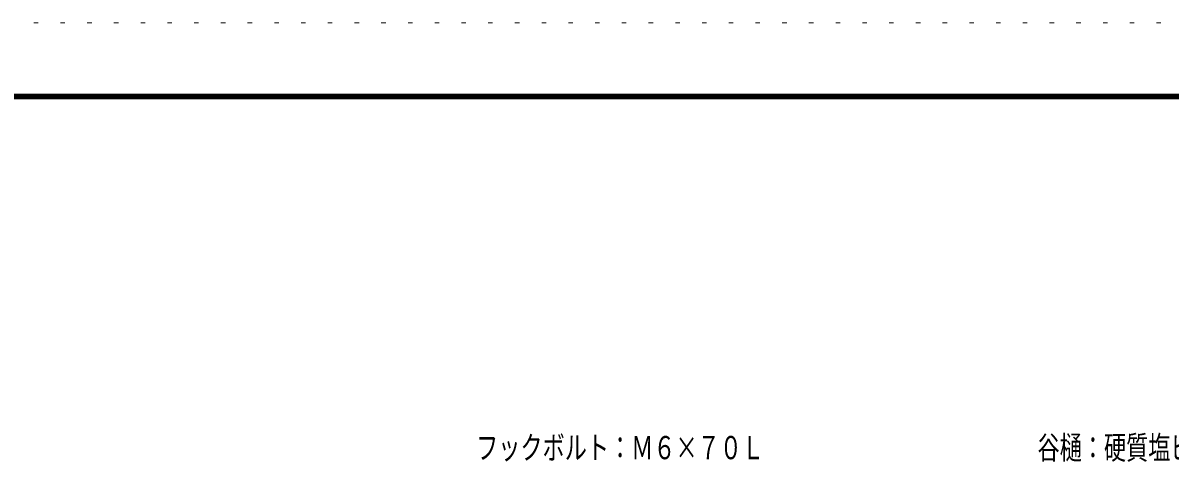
# Model space of a CAD drawing. Units: millimetres, scale not verified. Extents: x -30415 to 30412, y -14700 to 14700.
# Drawn here: x 13318 to 22329, y 11187 to 14700 of the extents above; entities that cross this region are included whole.
import ezdxf
from ezdxf.enums import TextEntityAlignment as Align

# ---------------------------------------------------------------- set-up
doc = ezdxf.new("R2010")
doc.units = ezdxf.units.MM
doc.header["$LTSCALE"] = 70
doc.linetypes.add('USER4', pattern=[3, 0.5, -2.5])
for name, color, linetype, lineweight in [('0-A_2-5DIM', 3, 'Continuous', 18), ('0-C_F-F', 5, 'Continuous', 18), ('0-D_F-E_J_ADD', 5, 'USER4', 18)]:
    doc.layers.add(name, color=color, linetype=linetype, lineweight=lineweight)
doc.styles.add('ＭＳ ゴシック', font='')
doc.styles.get('ＭＳ ゴシック').set_extended_font_data('MS Gothic')

msp = doc.modelspace()

# ---------------------------------------------------------------- linework, layer by layer
at = {"layer": '0-C_F-F'}
for points in [[(29712.5, -14000), (-10467.5, -14000), (-10467.5, 14140), (29712.5, 14140)], [(29709, -13996.5), (-10464, -13996.5), (-10464, 14136.5), (29709, 14136.5)], [(29705.5, -13993), (29705.5, 14133), (-10460.5, 14133), (-10460.5, -13993)], [(29702, -13989.5), (29702, 14129.5), (-10457, 14129.5), (-10457, -13989.5)], [(29698.5, -13986), (29698.5, 14126), (-10453.5, 14126), (-10453.5, -13986)], [(29695, -13982.5), (-10450, -13982.5), (-10450, 14122.5), (29695, 14122.5)], [(29691.5, -13979), (29691.5, 14119), (-10446.5, 14119), (-10446.5, -13979)], [(29688, -13975.5), (29688, 14115.5), (-10443, 14115.5), (-10443, -13975.5)], [(29684.5, -13972), (29684.5, 14112), (-10439.5, 14112), (-10439.5, -13972)], [(29681, -13968.5), (29681, 14108.5), (-10436, 14108.5), (-10436, -13968.5)], [(29677.5, -13965), (29677.5, 14105), (-10432.5, 14105), (-10432.5, -13965)]]:
    msp.add_lwpolyline(points, close=True, dxfattribs=at)
at = {"layer": '0-D_F-E_J_ADD'}
msp.add_lwpolyline([(30412.5, -14700), (-11167.5, -14700), (-11167.5, 14700), (30412.5, 14700)], close=True, dxfattribs=at)

# ---------------------------------------------------------------- texts
at = {"layer": '0-A_2-5DIM', "color": 7, "style": 'ＭＳ ゴシック', "width": 0.7}
for s, p in [('フックボルト：Ｍ６×７０Ｌ', (16877.39, 11217.77)), ('谷樋：硬質塩ビ樹脂\u3000角樋', (21287.39, 11217.77))]:
    msp.add_text(s, height=182.3, dxfattribs=at).set_placement(p, align=Align.BOTTOM_LEFT)

doc.saveas('drawing.dxf')
